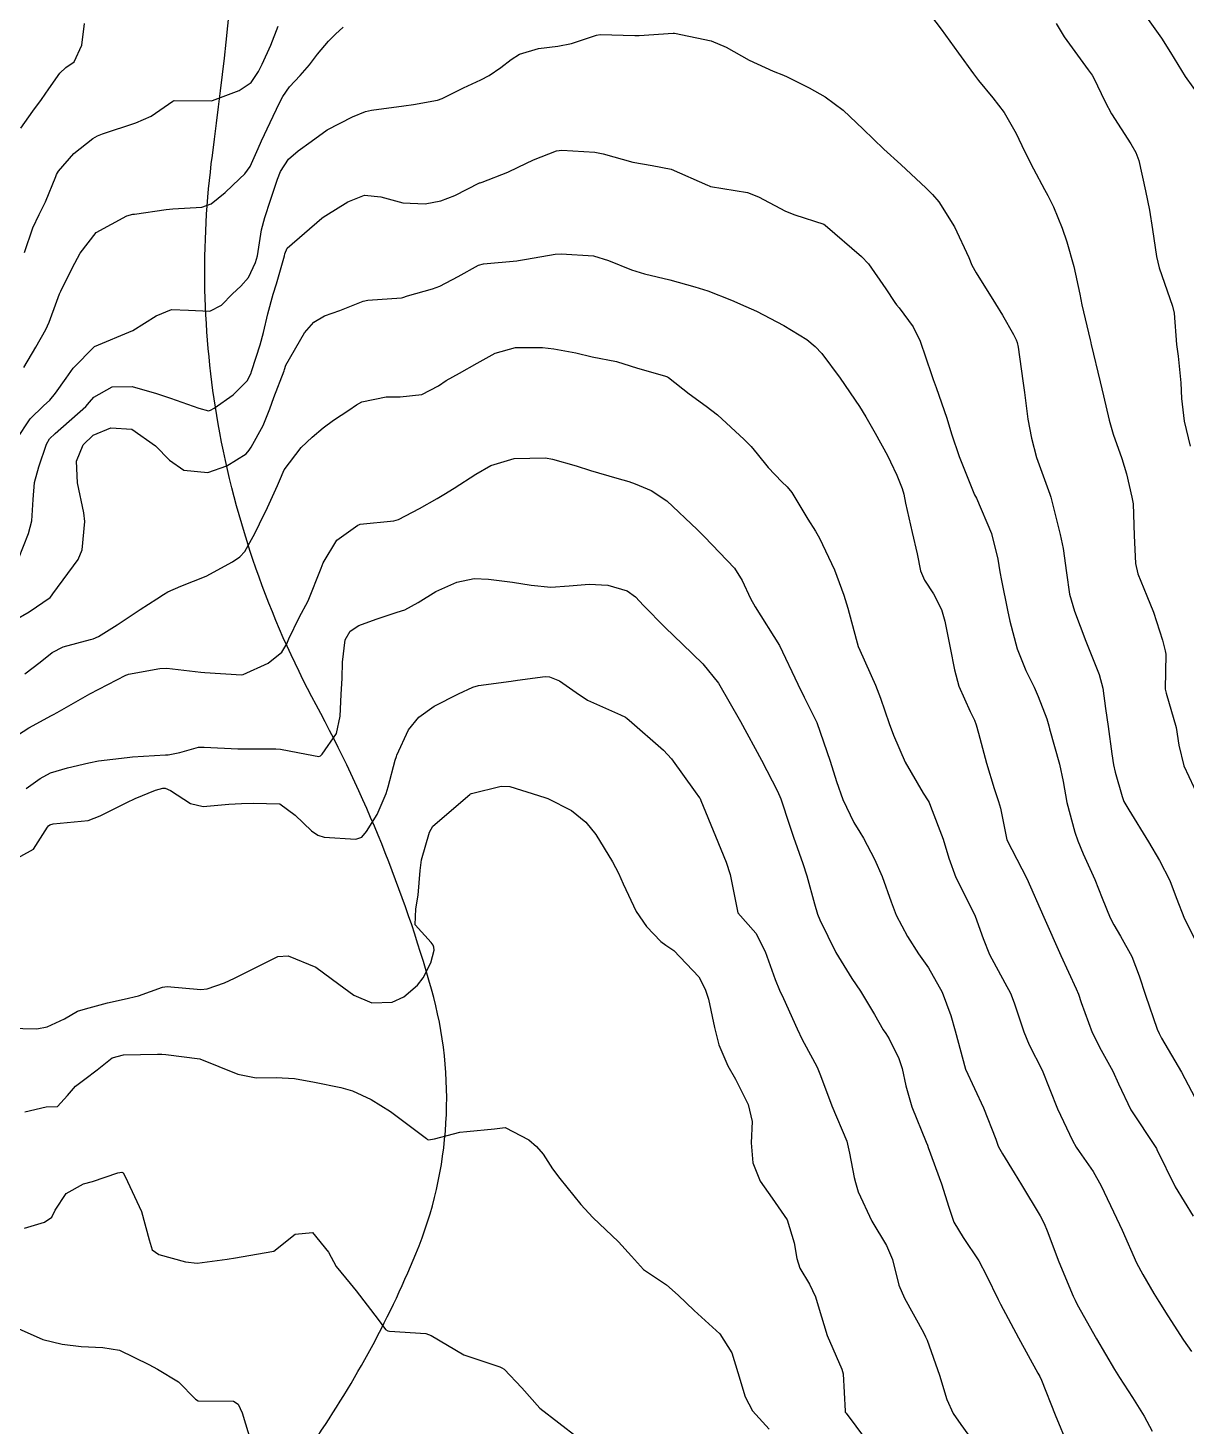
# Model space of a CAD drawing. Header units: metres. Extents: x 318500 to 325275, y 7408834 to 7428799.
# Drawn here: x 319819.3 to 319879.8, y 7411280 to 7411353.1 of the extents above; entities that cross this region are included whole.
import ezdxf

# ---------------------------------------------------------------- set-up
doc = ezdxf.new("R2010")
doc.units = ezdxf.units.M
doc.header["$MEASUREMENT"] = 0
for name, color, linetype in [('Curvas de Nivel 1m', 11, 'Continuous'), ('Curvas de Nivel 5m', 15, 'Continuous'), ('Vias Secundárias', 230, 'Continuous')]:
    doc.layers.add(name, color=color, linetype=linetype)

msp = doc.modelspace()

# ---------------------------------------------------------------- linework, layer by layer
at = {"layer": 'Curvas de Nivel 1m', "flags": 128}
for points, elevation in [([(319865.763, 7411354.71), (319867.045, 7411353.006), (319867.28, 7411352.688), (319867.955, 7411351.752), (319868.734, 7411350.673), (319869.006, 7411350.315), (319869.751, 7411349.412), (319870.341, 7411348.65), (319870.974, 7411347.544), (319871.404, 7411346.633), (319871.87, 7411345.703), (319872.44, 7411344.617), (319872.616, 7411344.304), (319872.921, 7411343.724), (319873.379, 7411342.605), (319873.607, 7411341.895), (319873.979, 7411340.599), (319874.293, 7411339.161), (319874.406, 7411338.594), (319874.832, 7411336.776), (319874.865, 7411336.624), (319874.873, 7411336.589), (319874.884, 7411336.534), (319875.35, 7411334.582), (319875.526, 7411333.842), (319875.831, 7411332.574), (319876.033, 7411331.841), (319876.491, 7411330.564), (319876.738, 7411329.771), (319877.017, 7411328.556), (319877.073, 7411328.196), (319877.136, 7411326.553), (319877.21, 7411325.087), (319877.323, 7411324.55), (319877.798, 7411323.398), (319878.151, 7411322.537), (319878.618, 7411321.072), (319878.758, 7411320.529), (319878.782, 7411320.355), (319878.761, 7411318.528), (319878.802, 7411318.313), (319879.321, 7411316.522), (319879.474, 7411315.592), (319879.733, 7411314.518), (319880.513, 7411312.849)], 781), ([(319877.264, 7411354.36), (319878.558, 7411352.537), (319879.029, 7411351.776), (319879.802, 7411350.522), (319880.993, 7411348.848)], 779), ([(319818.965, 7411347.822), (319819.589, 7411348.709), (319820.045, 7411349.319), (319820.426, 7411349.878), (319821.001, 7411350.702), (319821.309, 7411351.002), (319821.742, 7411351.299), (319822.153, 7411352.163), (319822.288, 7411353.291)], 779), ([(319819.118, 7411335.327), (319819.738, 7411336.393), (319820.269, 7411337.316), (319820.446, 7411337.693), (319820.842, 7411338.795), (319820.986, 7411339.17), (319821.053, 7411339.307), (319821.65, 7411340.516), (319822.066, 7411341.292), (319822.891, 7411342.372), (319824.507, 7411343.256), (319824.822, 7411343.331), (319824.901, 7411343.343), (319826.561, 7411343.577), (319826.906, 7411343.617), (319828.414, 7411343.701), (319828.91, 7411343.872), (319829.641, 7411344.467), (319830.391, 7411345.178), (319830.673, 7411345.435), (319830.94, 7411345.823), (319831.355, 7411346.765), (319831.532, 7411347.164), (319831.997, 7411348.133), (319832.48, 7411349.155), (319832.648, 7411349.49), (319832.993, 7411349.985), (319833.564, 7411350.579), (319834.051, 7411351.134), (319834.459, 7411351.688), (319835.029, 7411352.371), (319835.409, 7411352.74), (319835.796, 7411353.109)], 781), ([(319818.743, 7411331.555), (319819.445, 7411332.638), (319820.145, 7411333.316), (319820.474, 7411333.613), (319820.78, 7411333.99), (319821.33, 7411334.764), (319821.701, 7411335.296), (319822.811, 7411336.427), (319824.82, 7411337.25), (319826.04, 7411338.03), (319826.837, 7411338.352), (319827.724, 7411338.329), (319828.836, 7411338.273), (319829.448, 7411338.584), (319830.026, 7411339.182), (319830.457, 7411339.575), (319830.863, 7411340.029), (319831.229, 7411340.812), (319831.319, 7411341.166), (319831.544, 7411342.513), (319831.705, 7411343.162), (319832.006, 7411344.067), (319832.364, 7411345.156), (319832.526, 7411345.564), (319832.946, 7411346.218), (319833.447, 7411346.648), (319834.125, 7411347.133), (319834.966, 7411347.734), (319836.288, 7411348.415), (319836.976, 7411348.696), (319837.287, 7411348.777), (319838.979, 7411348.99), (319839.48, 7411349.062), (319840.738, 7411349.289), (319840.985, 7411349.375), (319842.089, 7411349.928), (319843, 7411350.361), (319843.426, 7411350.584), (319844.043, 7411351), (319844.588, 7411351.423), (319845.021, 7411351.699), (319846.006, 7411351.994), (319847.027, 7411352.107), (319847.733, 7411352.246), (319849.036, 7411352.695), (319849.236, 7411352.729), (319851.036, 7411352.668), (319851.268, 7411352.675), (319853.039, 7411352.8), (319853.119, 7411352.799), (319855.033, 7411352.396), (319855.807, 7411352.064), (319857.018, 7411351.389), (319858.272, 7411350.811), (319858.806, 7411350.602), (319859.007, 7411350.514), (319860.153, 7411349.934), (319860.997, 7411349.459), (319861.932, 7411348.761), (319862.975, 7411347.772), (319864.049, 7411346.734), (319864.948, 7411345.932), (319866.258, 7411344.7), (319866.596, 7411344.365), (319866.923, 7411343.988), (319867.744, 7411342.682), (319868.493, 7411341.067), (319868.66, 7411340.672), (319868.874, 7411340.276), (319869.891, 7411338.654), (319870.252, 7411338.057), (319870.834, 7411337.044), (319870.968, 7411336.775), (319871.021, 7411336.637), (319871.07, 7411336.393), (319871.32, 7411334.632), (319871.398, 7411334.024), (319871.581, 7411332.628), (319871.761, 7411331.626), (319872.029, 7411330.621), (319872.722, 7411328.71), (319872.759, 7411328.61), (319872.772, 7411328.557), (319873.262, 7411326.604), (319873.425, 7411325.861), (319873.599, 7411324.601), (319873.761, 7411323.491), (319874.013, 7411322.596), (319874.616, 7411321.02), (319874.791, 7411320.587), (319875.3, 7411319.282), (319875.49, 7411318.576), (319875.641, 7411317.507), (319875.772, 7411316.572), (319875.97, 7411315.137), (319876.051, 7411314.567), (319876.137, 7411314.177), (319876.513, 7411312.909), (319876.6, 7411312.648), (319876.645, 7411312.558), (319876.85, 7411312.21), (319877.882, 7411310.539), (319878.465, 7411309.563), (319879.003, 7411308.524), (319879.333, 7411307.629), (319879.764, 7411306.517), (319880.411, 7411305.249)], 782), ([(319818.842, 7411325.328), (319819.357, 7411326.647), (319819.53, 7411327.322), (319819.606, 7411328.421), (319819.681, 7411329.32), (319819.904, 7411330.143), (319820.296, 7411331.314), (319820.46, 7411331.597), (319820.748, 7411331.874), (319822.356, 7411333.286), (319822.551, 7411333.506), (319822.777, 7411333.767), (319823.74, 7411334.311), (319824.786, 7411334.337), (319826.054, 7411333.964), (319826.777, 7411333.725), (319828.271, 7411333.207), (319828.768, 7411333.064), (319828.879, 7411333.088), (319829.063, 7411333.196), (319830.062, 7411333.899), (319830.792, 7411334.624), (319830.972, 7411334.993), (319831.033, 7411335.168), (319831.472, 7411336.504), (319831.642, 7411337.162), (319831.868, 7411338.126), (319832.149, 7411339.157), (319832.314, 7411339.7), (319832.733, 7411341.151), (319832.763, 7411341.27), (319832.884, 7411341.551), (319834.696, 7411343.123), (319834.813, 7411343.21), (319834.902, 7411343.266), (319836.04, 7411343.976), (319836.919, 7411344.332), (319837.765, 7411344.234), (319838.913, 7411343.924), (319840.086, 7411343.879), (319840.915, 7411344.024), (319841.637, 7411344.311), (319842.929, 7411344.968), (319842.962, 7411344.977), (319843.063, 7411345.009), (319844.408, 7411345.525), (319844.942, 7411345.785), (319845.744, 7411346.183), (319846.955, 7411346.641), (319847.233, 7411346.679), (319848.955, 7411346.568), (319849.396, 7411346.483), (319850.947, 7411346.056), (319851.955, 7411345.885), (319852.942, 7411345.691), (319854.842, 7411344.851), (319854.929, 7411344.81), (319854.989, 7411344.79), (319856.925, 7411344.467), (319857.505, 7411344.237), (319858.91, 7411343.491), (319859.41, 7411343.295), (319860.91, 7411342.814), (319860.981, 7411342.769), (319862.885, 7411341.116), (319863.248, 7411340.744), (319864.155, 7411339.436), (319864.626, 7411338.723), (319864.723, 7411338.596), (319864.847, 7411338.451), (319865.587, 7411337.458), (319865.953, 7411336.703), (319866.545, 7411334.952), (319866.638, 7411334.692), (319866.794, 7411334.283), (319867.338, 7411332.684), (319867.589, 7411331.855), (319867.997, 7411330.678), (319868.723, 7411328.843), (319868.799, 7411328.669), (319868.895, 7411328.49), (319869.688, 7411326.655), (319870.013, 7411325.306), (319870.121, 7411324.648), (319870.205, 7411324.196), (319870.509, 7411322.642), (319870.632, 7411322.076), (319871.013, 7411320.634), (319871.468, 7411319.502), (319871.902, 7411318.62), (319872.111, 7411318.145), (319872.565, 7411316.962), (319872.678, 7411316.609), (319872.718, 7411316.448), (319873.232, 7411314.603), (319873.427, 7411313.695), (319873.621, 7411312.599), (319874.033, 7411311.046), (319874.189, 7411310.593), (319874.47, 7411309.922), (319875.071, 7411308.581), (319875.466, 7411307.605), (319875.888, 7411306.568), (319876.068, 7411306.209), (319876.416, 7411305.617), (319877.007, 7411304.551), (319877.395, 7411303.535), (319877.722, 7411302.54), (319878.344, 7411300.765), (319878.438, 7411300.529), (319878.57, 7411300.295), (319879.602, 7411298.517), (319880.3, 7411297.186)], 783), ([(319818.622, 7411322.114), (319819.399, 7411322.552), (319820.49, 7411323.311), (319820.562, 7411323.39), (319820.642, 7411323.501), (319821.949, 7411325.291), (319822.158, 7411325.798), (319822.304, 7411327.286), (319822.255, 7411327.728), (319821.924, 7411329.292), (319821.878, 7411330.439), (319822.211, 7411331.288), (319822.748, 7411331.796), (319823.668, 7411332.181), (319824.753, 7411332.1), (319826.001, 7411331.237), (319826.733, 7411330.483), (319827.475, 7411329.966), (319828.726, 7411329.834), (319829.727, 7411330.182), (319830.736, 7411330.807), (319830.899, 7411331.007), (319830.992, 7411331.167), (319831.619, 7411332.299), (319831.978, 7411333.158), (319832.184, 7411333.751), (319832.717, 7411335.151), (319832.736, 7411335.215), (319832.803, 7411335.439), (319833.789, 7411337.135), (319834.268, 7411337.689), (319834.833, 7411338.018), (319835.636, 7411338.31), (319836.845, 7411338.785), (319837.092, 7411338.841), (319838.849, 7411338.973), (319838.928, 7411338.989), (319839.165, 7411339.065), (319840.464, 7411339.437), (319840.858, 7411339.581), (319841.806, 7411340.085), (319842.875, 7411340.665), (319843.14, 7411340.744), (319844.879, 7411340.899), (319844.957, 7411340.91), (319845.377, 7411340.983), (319846.883, 7411341.242), (319847.198, 7411341.27), (319848.882, 7411341.156), (319849.667, 7411340.922), (319850.873, 7411340.429), (319851.546, 7411340.224), (319852.865, 7411339.908), (319854.174, 7411339.546), (319854.857, 7411339.329), (319856.091, 7411338.838), (319856.845, 7411338.514), (319857.4, 7411338.263), (319858.831, 7411337.52), (319860.029, 7411336.782), (319860.471, 7411336.43), (319860.813, 7411336.052), (319861.766, 7411334.76), (319862.778, 7411333.293), (319863.115, 7411332.745), (319863.595, 7411331.9), (319864.246, 7411330.727), (319864.408, 7411330.396), (319864.73, 7411329.705), (319865.02, 7411329.011), (319865.101, 7411328.714), (319865.182, 7411328.244), (319865.526, 7411326.707), (319865.788, 7411325.588), (319865.977, 7411324.7), (319866.176, 7411324.218), (319866.648, 7411323.495), (319867.063, 7411322.686), (319867.239, 7411322.075), (319867.523, 7411320.681), (319867.746, 7411319.525), (319867.966, 7411318.676), (319868.567, 7411317.358), (319868.796, 7411316.9), (319868.879, 7411316.665), (319869, 7411316.217), (319869.421, 7411314.657), (319869.824, 7411313.337), (319870.053, 7411312.647), (319870.148, 7411312.296), (319870.48, 7411310.64), (319871.517, 7411308.624), (319872.42, 7411306.61), (319873.294, 7411304.601), (319874.108, 7411302.858), (319874.219, 7411302.592), (319874.363, 7411302.145), (319874.943, 7411300.581), (319875.412, 7411299.655), (319876.017, 7411298.565), (319876.31, 7411297.9), (319876.957, 7411296.55), (319878.261, 7411294.579), (319878.292, 7411294.53), (319878.325, 7411294.464), (319879.271, 7411292.52), (319880.217, 7411290.986)], 784), ([(319818.539, 7411315.957), (319819.374, 7411316.496), (319820.557, 7411317.137), (319820.669, 7411317.197), (319820.867, 7411317.305), (319822.57, 7411318.276), (319824.455, 7411319.252), (319824.544, 7411319.287), (319824.581, 7411319.299), (319826.225, 7411319.594), (319826.586, 7411319.625), (319828.371, 7411319.415), (319828.583, 7411319.396), (319830.485, 7411319.267), (319830.582, 7411319.282), (319831.877, 7411319.871), (319832.6, 7411320.458), (319832.866, 7411320.886), (319832.963, 7411321.145), (319833.504, 7411322.26), (319833.983, 7411323.13), (319834.657, 7411324.837), (319834.758, 7411325.119), (319835.477, 7411326.309), (319836.569, 7411327.092), (319836.65, 7411327.131), (319836.691, 7411327.141), (319838.459, 7411327.307), (319838.695, 7411327.376), (319839.79, 7411327.967), (319840.712, 7411328.476), (319841.058, 7411328.692), (319841.6, 7411329.027), (319842.727, 7411329.756), (319843.521, 7411330.213), (319844.736, 7411330.576), (319846.374, 7411330.603), (319846.736, 7411330.54), (319847.972, 7411330.181), (319848.73, 7411329.95), (319850.095, 7411329.547), (319850.725, 7411329.366), (319851.066, 7411329.247), (319851.901, 7411328.892), (319852.712, 7411328.358), (319854.295, 7411326.856), (319854.684, 7411326.477), (319856.252, 7411324.834), (319856.654, 7411324.197), (319857.083, 7411323.262), (319857.325, 7411322.82), (319858.61, 7411320.8), (319859.553, 7411318.785), (319859.887, 7411318.094), (319860.56, 7411316.77), (319861.242, 7411314.763), (319861.577, 7411313.696), (319861.919, 7411312.756), (319862.488, 7411311.548), (319862.794, 7411311.056), (319862.986, 7411310.742), (319863.562, 7411309.635), (319863.974, 7411308.727), (319864.43, 7411307.401), (319864.694, 7411306.716), (319865.295, 7411305.593), (319865.872, 7411304.698), (319866.389, 7411303.956), (319867.108, 7411302.683), (319867.555, 7411301.475), (319867.777, 7411300.676), (319868.32, 7411298.67), (319869.259, 7411296.655), (319869.902, 7411295.009), (319870.034, 7411294.643), (319870.107, 7411294.49), (319870.256, 7411294.251), (319870.87, 7411293.255), (319871.241, 7411292.625), (319872.216, 7411291.008), (319872.432, 7411290.608), (319872.592, 7411290.218), (319873.193, 7411288.6), (319873.947, 7411286.807), (319874.05, 7411286.591), (319874.157, 7411286.375), (319875.158, 7411284.575), (319876.106, 7411282.968), (319876.364, 7411282.556), (319877.049, 7411281.505), (319877.664, 7411280.536), (319878.068, 7411279.747)], 786), ([(319819.244, 7411313.323), (319819.964, 7411313.859), (319820.513, 7411314.151), (319821.399, 7411314.415), (319822.521, 7411314.674), (319823.026, 7411314.769), (319824.526, 7411314.954), (319824.793, 7411314.98), (319826.528, 7411315.09), (319826.662, 7411315.094), (319827.275, 7411315.219), (319828.249, 7411315.489), (319828.534, 7411315.495), (319830.302, 7411315.405), (319830.533, 7411315.403), (319832.286, 7411315.4), (319832.534, 7411315.383), (319833.88, 7411315.13), (319834.528, 7411315.008), (319834.615, 7411315.033), (319834.704, 7411315.117), (319835.456, 7411316.197), (319835.643, 7411317.104), (319835.702, 7411318.234), (319835.758, 7411319.102), (319835.771, 7411319.924), (319835.9, 7411321.101), (319836.162, 7411321.552), (319836.621, 7411321.842), (319837.524, 7411322.183), (319838.632, 7411322.537), (319839.033, 7411322.665), (319839.731, 7411323.054), (319840.646, 7411323.614), (319841.743, 7411324.115), (319842.653, 7411324.297), (319843.393, 7411324.262), (319844.651, 7411324.114), (319845.634, 7411323.959), (319846.649, 7411323.849), (319847.619, 7411323.915), (319848.651, 7411324.006), (319849.624, 7411323.947), (319850.648, 7411323.664), (319851.084, 7411323.343), (319851.489, 7411322.897), (319852.623, 7411321.735), (319853.539, 7411320.866), (319854.595, 7411319.851), (319855.423, 7411318.842), (319856.56, 7411316.83), (319857.658, 7411314.813), (319858.506, 7411313.197), (319858.677, 7411312.797), (319859.119, 7411311.423), (319859.326, 7411310.787), (319859.821, 7411309.418), (319860.03, 7411308.776), (319860.428, 7411307.311), (319860.591, 7411306.768), (319860.709, 7411306.475), (319861.551, 7411304.758), (319862.38, 7411303.408), (319862.829, 7411302.743), (319863.566, 7411301.517), (319864.025, 7411300.725), (319864.152, 7411300.537), (319864.335, 7411300.245), (319864.836, 7411299.223), (319865.004, 7411298.71), (319865.211, 7411297.802), (319865.519, 7411296.702), (319866.262, 7411294.849), (319866.331, 7411294.689), (319866.375, 7411294.573), (319867.062, 7411292.682), (319867.444, 7411291.455), (319867.718, 7411290.675), (319868.198, 7411289.878), (319869.019, 7411288.657), (319869.412, 7411287.891), (319870.019, 7411286.642), (319870.156, 7411286.383), (319871.084, 7411284.626), (319872.103, 7411282.781), (319872.197, 7411282.609), (319872.287, 7411282.42), (319873.012, 7411280.601), (319873.684, 7411278.965)], 787), ([(319818.453, 7411309.522), (319819.627, 7411310.154), (319820.356, 7411311.311), (319820.406, 7411311.386), (319820.481, 7411311.435), (319820.652, 7411311.478), (319822.484, 7411311.662), (319823.111, 7411311.896), (319824.494, 7411312.603), (319824.939, 7411312.802), (319826.004, 7411313.235), (319826.38, 7411313.353), (319826.502, 7411313.346), (319826.784, 7411313.226), (319827.834, 7411312.551), (319828.492, 7411312.387), (319829.826, 7411312.512), (319830.494, 7411312.539), (319831.101, 7411312.557), (319832.494, 7411312.526), (319833.291, 7411311.941), (319834.143, 7411311.125), (319834.477, 7411310.889), (319834.81, 7411310.78), (319836.474, 7411310.677), (319836.772, 7411310.79), (319837.023, 7411311.085), (319837.588, 7411311.98), (319838.049, 7411313.075), (319838.155, 7411313.423), (319838.526, 7411314.806), (319838.588, 7411315.01), (319838.608, 7411315.069), (319839.213, 7411316.397), (319839.761, 7411317.052), (319840.566, 7411317.629), (319841.823, 7411318.272), (319842.576, 7411318.623), (319842.873, 7411318.711), (319844.58, 7411318.946), (319844.914, 7411318.985), (319846.362, 7411319.185), (319846.583, 7411319.171), (319847.103, 7411318.952), (319847.98, 7411318.345), (319848.57, 7411317.94), (319850.297, 7411317.178), (319850.561, 7411317.053), (319850.648, 7411316.996), (319850.753, 7411316.907), (319852.537, 7411315.325), (319852.958, 7411314.874), (319854.198, 7411313.161), (319854.426, 7411312.851), (319854.453, 7411312.804), (319854.499, 7411312.712), (319855.255, 7411310.842), (319855.808, 7411309.489), (319856.02, 7411308.834), (319856.42, 7411306.83), (319857.364, 7411305.77), (319857.85, 7411304.808), (319858.378, 7411303.346), (319858.599, 7411302.797), (319858.804, 7411302.353), (319859.527, 7411300.782), (319859.782, 7411300.225), (319860.325, 7411299.224), (319860.567, 7411298.768), (319860.749, 7411298.33), (319861.34, 7411296.76), (319862.112, 7411294.901), (319862.163, 7411294.751), (319862.255, 7411294.285), (319862.51, 7411293.014), (319862.57, 7411292.745), (319862.716, 7411292.259), (319863.432, 7411290.732), (319864.191, 7411289.46), (319864.509, 7411288.715), (319864.845, 7411287.388), (319865.134, 7411286.705), (319866.133, 7411284.916), (319866.237, 7411284.689), (319866.314, 7411284.501), (319866.954, 7411282.681), (319867.348, 7411281.416), (319867.679, 7411280.674), (319868.072, 7411280.108), (319869.118, 7411278.654)], 788), ([(319818.335, 7411300.809), (319819.795, 7411300.775), (319820.336, 7411300.876), (319821.237, 7411301.297), (319821.93, 7411301.703), (319822.348, 7411301.821), (319823.487, 7411302.129), (319824.356, 7411302.326), (319825.103, 7411302.498), (319826.366, 7411302.947), (319826.61, 7411302.983), (319828.364, 7411302.832), (319828.694, 7411302.866), (319829.611, 7411303.181), (319830.13, 7411303.418), (319830.376, 7411303.538), (319831.453, 7411304.09), (319832.391, 7411304.556), (319832.938, 7411304.596), (319834.383, 7411303.997), (319835.572, 7411303.102), (319836.362, 7411302.526), (319837.304, 7411302.133), (319838.356, 7411302.168), (319838.981, 7411302.44), (319839.685, 7411303.05), (319839.984, 7411303.438), (319840.388, 7411304.22), (319840.554, 7411304.881), (319840.544, 7411305.038), (319840.508, 7411305.146), (319840.402, 7411305.286), (319839.568, 7411306.209), (319839.595, 7411307.052), (319839.731, 7411307.75), (319839.824, 7411309.049), (319839.902, 7411309.604), (319840.314, 7411311.042), (319840.483, 7411311.366), (319842.416, 7411313.011), (319842.465, 7411313.046), (319842.501, 7411313.066), (319844.055, 7411313.446), (319844.507, 7411313.441), (319846.005, 7411312.967), (319846.387, 7411312.85), (319846.498, 7411312.806), (319847.731, 7411312.18), (319848.486, 7411311.565), (319849.002, 7411310.925), (319849.874, 7411309.501), (319850.185, 7411308.913), (319850.441, 7411308.343), (319851.106, 7411306.9), (319851.646, 7411306.125), (319852.405, 7411305.331), (319852.665, 7411305.139), (319853.076, 7411304.87), (319854.379, 7411303.483), (319854.717, 7411302.847), (319854.888, 7411302.319), (319855.206, 7411300.841), (319855.431, 7411299.939), (319855.899, 7411298.834), (319856.31, 7411298.142), (319856.973, 7411296.82), (319857.167, 7411295.926), (319857.12, 7411294.817), (319857.21, 7411293.776), (319857.591, 7411292.81), (319858.227, 7411291.919), (319858.997, 7411290.788), (319859.375, 7411289.6), (319859.508, 7411288.78), (319859.671, 7411288.274), (319860.167, 7411287.436), (319860.487, 7411286.767), (319860.614, 7411286.305), (319861.085, 7411284.76), (319861.865, 7411282.991), (319861.936, 7411282.752), (319862.026, 7411280.805), (319862.042, 7411280.75), (319862.079, 7411280.696), (319863.554, 7411278.727)], 789), ([(319819.157, 7411290.359), (319820.2, 7411290.671), (319820.58, 7411290.929), (319820.76, 7411291.302), (319821.336, 7411292.18), (319822.231, 7411292.682), (319822.712, 7411292.793), (319824.035, 7411293.253), (319824.24, 7411293.279), (319824.301, 7411293.249), (319824.421, 7411293.065), (319825.264, 7411291.239), (319825.674, 7411289.748), (319825.826, 7411289.234), (319826.177, 7411288.979), (319827.557, 7411288.593), (319828.173, 7411288.526), (319829.744, 7411288.744), (319830.176, 7411288.817), (319830.479, 7411288.865), (319832.18, 7411289.15), (319833.288, 7411290.039), (319834.195, 7411290.137), (319835.032, 7411289.107), (319835.432, 7411288.361), (319836.164, 7411287.461), (319836.491, 7411287.087), (319837.625, 7411285.588), (319838.011, 7411285.071), (319838.129, 7411284.99), (319838.22, 7411284.978), (319840.127, 7411284.854), (319840.408, 7411284.754), (319842.111, 7411283.746), (319843.984, 7411283.109), (319844.101, 7411283.062), (319844.208, 7411282.988), (319845.141, 7411282.025), (319846.08, 7411280.96), (319848.057, 7411279.42)], 791), ([(319818.358, 7411285.328), (319820.119, 7411284.548), (319821.116, 7411284.294), (319822.114, 7411284.182), (319823.25, 7411284.126), (319824.111, 7411283.982), (319825.653, 7411283.234), (319826.098, 7411282.998), (319827.205, 7411282.327), (319828.082, 7411281.425), (319828.23, 7411281.346), (319830.081, 7411281.316), (319830.324, 7411281.168), (319830.533, 7411280.705), (319831.002, 7411279.16)], 792)]:
    msp.add_lwpolyline(points, dxfattribs=dict(at, elevation=elevation))
at = {"layer": 'Curvas de Nivel 5m', "flags": 128}
for points, elevation in [([(319819.153, 7411341.327), (319819.597, 7411342.618), (319819.92, 7411343.32), (319820.244, 7411343.983), (319820.789, 7411345.311), (319820.83, 7411345.412), (319820.934, 7411345.588), (319821.738, 7411346.508), (319822.724, 7411347.284), (319822.961, 7411347.421), (319823.222, 7411347.536), (319824.969, 7411348.102), (319825.766, 7411348.448), (319826.907, 7411349.231), (319826.947, 7411349.263), (319826.981, 7411349.276), (319828.924, 7411349.257), (319828.981, 7411349.27), (319830.37, 7411349.799), (319830.996, 7411350.212), (319831.382, 7411350.789), (319831.567, 7411351.164), (319832.023, 7411352.162), (319832.408, 7411353.156)], 780), ([(319873.05, 7411353.294), (319873.468, 7411352.606), (319874.737, 7411350.87), (319874.94, 7411350.591), (319875.009, 7411350.476), (319875.621, 7411349.206), (319875.947, 7411348.576), (319876.967, 7411347.003), (319877.227, 7411346.556), (319877.371, 7411346.136), (319877.72, 7411344.548), (319877.927, 7411343.551), (319878.085, 7411342.542), (319878.303, 7411341.124), (319878.444, 7411340.537), (319878.862, 7411339.325), (319879.145, 7411338.527), (319879.216, 7411338.156), (319879.347, 7411336.525), (319879.424, 7411335.921), (319879.569, 7411334.522), (319879.603, 7411333.707), (319879.752, 7411332.52), (319880.061, 7411331.213)], 780), ([(319819.168, 7411319.324), (319819.969, 7411319.936), (319820.597, 7411320.429), (319821.17, 7411320.733), (319822.607, 7411321.113), (319822.738, 7411321.148), (319823.018, 7411321.274), (319824.002, 7411321.876), (319824.626, 7411322.292), (319825.202, 7411322.674), (319826.066, 7411323.236), (319826.411, 7411323.463), (319826.644, 7411323.598), (319827.32, 7411323.893), (319828.652, 7411324.426), (319830.024, 7411325.18), (319830.404, 7411325.434), (319830.668, 7411325.715), (319831.192, 7411326.655), (319831.425, 7411327.163), (319831.845, 7411328.017), (319832.372, 7411329.153), (319832.472, 7411329.403), (319832.728, 7411329.973), (319833.614, 7411331.137), (319834.189, 7411331.688), (319834.756, 7411332.181), (319835.297, 7411332.577), (319836.096, 7411333.1), (319836.493, 7411333.375), (319836.777, 7411333.528), (319838.058, 7411333.8), (319838.781, 7411333.801), (319839.916, 7411333.92), (319840.79, 7411334.369), (319841.187, 7411334.641), (319841.888, 7411335.024), (319842.805, 7411335.547), (319843.744, 7411336.068), (319844.814, 7411336.366), (319846.217, 7411336.372), (319846.813, 7411336.307), (319847.964, 7411336.095), (319848.809, 7411335.88), (319850.094, 7411335.631), (319850.805, 7411335.41), (319851.182, 7411335.282), (319852.591, 7411334.883), (319852.75, 7411334.832), (319852.799, 7411334.798), (319853.874, 7411333.951), (319854.777, 7411333.313), (319855.359, 7411332.844), (319856.751, 7411331.572), (319857.126, 7411331.205), (319857.43, 7411330.82), (319858.017, 7411330.095), (319858.726, 7411329.356), (319859.009, 7411329.082), (319859.241, 7411328.792), (319860.08, 7411327.399), (319860.476, 7411326.773), (319860.685, 7411326.415), (319861.483, 7411324.762), (319861.965, 7411323.438), (319862.169, 7411322.755), (319862.616, 7411321.132), (319862.719, 7411320.748), (319862.796, 7411320.558), (319863.62, 7411318.734), (319863.886, 7411318.044), (319864.34, 7411316.723), (319864.551, 7411316.111), (319865.161, 7411314.711), (319866.107, 7411313.095), (319866.366, 7411312.692), (319866.414, 7411312.606), (319866.497, 7411312.412), (319867.148, 7411310.683), (319867.45, 7411309.696), (319867.813, 7411308.676), (319868.432, 7411307.486), (319868.829, 7411306.664), (319869.237, 7411305.487), (319869.578, 7411304.652), (319870.378, 7411303.179), (319870.665, 7411302.636), (319870.862, 7411302.133), (319871.367, 7411300.625), (319871.654, 7411299.941), (319872.32, 7411298.61), (319873.122, 7411296.602), (319873.913, 7411294.946), (319874.111, 7411294.591), (319874.258, 7411294.363), (319874.984, 7411293.316), (319875.411, 7411292.572), (319876.215, 7411290.889), (319876.367, 7411290.558), (319876.503, 7411290.258), (319877.262, 7411288.544), (319877.578, 7411287.943), (319878.164, 7411286.953), (319878.423, 7411286.527), (319878.887, 7411285.785), (319879.707, 7411284.514), (319880.121, 7411283.918)], 785), ([(319819.166, 7411296.432), (319820.281, 7411296.705), (319820.871, 7411296.711), (319821.403, 7411297.293), (319821.811, 7411297.774), (319822.303, 7411298.152), (319822.942, 7411298.639), (319823.731, 7411299.259), (319824.322, 7411299.422), (319826.096, 7411299.459), (319826.322, 7411299.459), (319826.537, 7411299.442), (319828.32, 7411299.2), (319830.308, 7411298.402), (319831.257, 7411298.209), (319832.306, 7411298.226), (319833.267, 7411298.174), (319834.303, 7411297.987), (319835.682, 7411297.716), (319836.297, 7411297.534), (319837.261, 7411297.08), (319838.281, 7411296.457), (319840.158, 7411295.042), (319840.214, 7411294.995), (319840.259, 7411294.973), (319840.573, 7411295.035), (319841.904, 7411295.377), (319842.266, 7411295.406), (319843.717, 7411295.546), (319844.269, 7411295.619), (319845.499, 7411294.971), (319845.913, 7411294.621), (319846.253, 7411294.222), (319846.744, 7411293.452), (319847.119, 7411292.947), (319848.22, 7411291.605), (319848.85, 7411290.924), (319850.191, 7411289.644), (319850.874, 7411288.9), (319851.491, 7411288.208), (319852.169, 7411287.742), (319852.695, 7411287.402), (319853.315, 7411286.863), (319854.148, 7411286.067), (319855.488, 7411284.836), (319856.115, 7411283.844), (319856.433, 7411282.825), (319856.808, 7411281.54), (319857.197, 7411280.813), (319858.066, 7411279.863)], 790)]:
    msp.add_lwpolyline(points, dxfattribs=dict(at, elevation=elevation))
at = {"layer": 'Vias Secundárias'}
msp.add_lwpolyline([(319819.61, 7411221.475), (319822.667, 7411232.331, 0.069618), (319825.109, 7411250.255, -0.154476), (319834.063, 7411278.903, 0.054234), (319839.605, 7411289.022, 0.168516), (319840.419, 7411302.841, 0.055148), (319834.395, 7411317.696, -0.080243), (319829.275, 7411332.39, -0.076874), (319828.971, 7411346.404, 0.024599), (319831.219, 7411373.564, -0.028823), (319834.489, 7411409.404), (319835.002, 7411446.921), (319835.616, 7411474.195, -0.045459), (319838.041, 7411495.494, -0.07032), (319841.15, 7411504.158, -0.198336), (319844.096, 7411506.61, 0.073211), (319867.693, 7411517.972, 3.95228)], format="xyb", dxfattribs=at)

doc.saveas('drawing.dxf')
